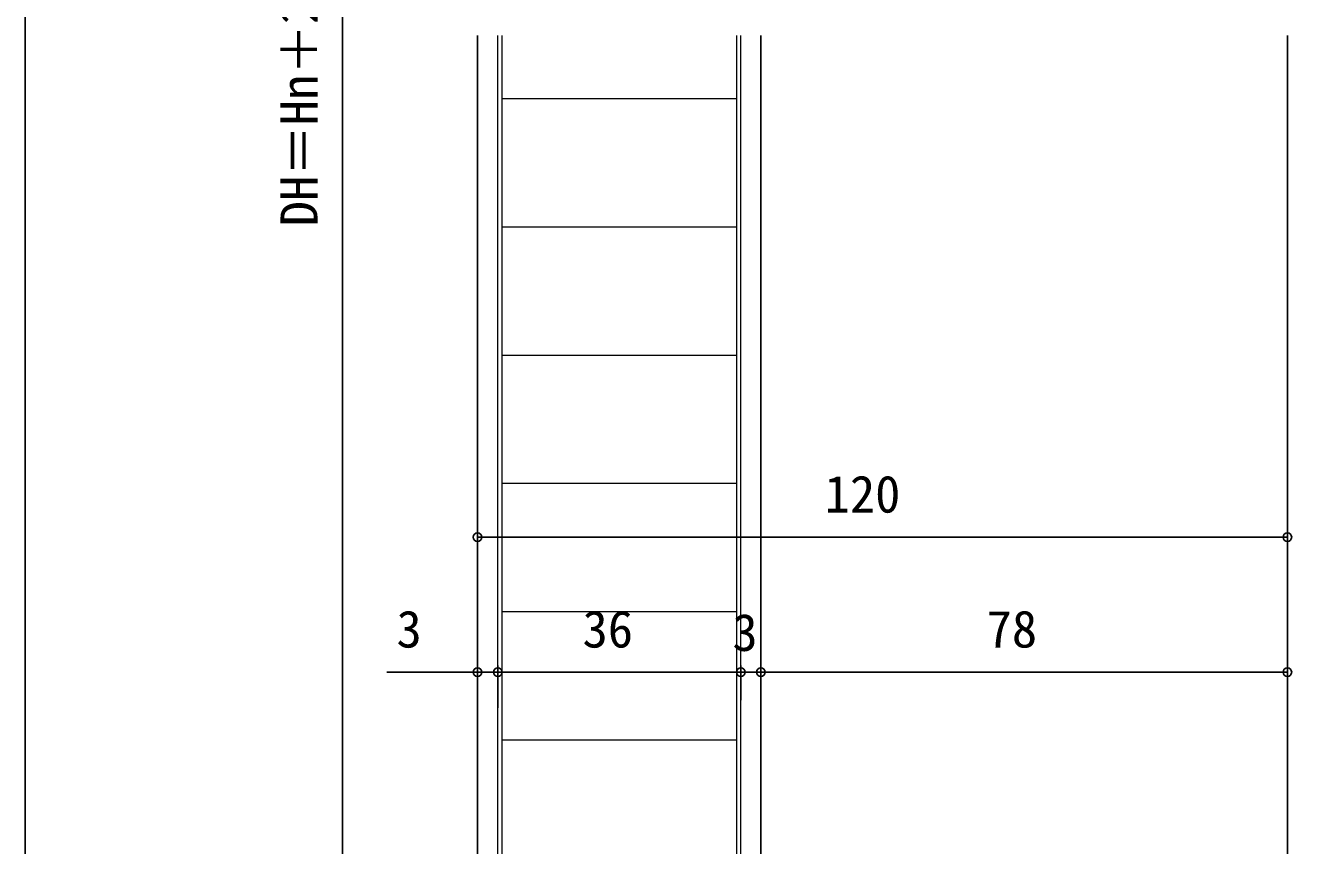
# Model space of a CAD drawing. Units: millimetres, scale not verified. Extents: x -437 to 438, y -281 to 279.
# Drawn here: x -436.8 to -249.2, y -159.6 to -38 of the extents above; entities that cross this region are included whole.
import ezdxf
from ezdxf.enums import TextEntityAlignment as Align

# ---------------------------------------------------------------- set-up
doc = ezdxf.new("R2010")
doc.units = ezdxf.units.MM
doc.header["$LTSCALE"] = 2
for name, color, linetype in [('0-4_YKK_12', 2, 'Continuous'), ('0-7_YKK_D', 6, 'Continuous'), ('0-8_YKK_ZWAK', 7, 'Continuous')]:
    doc.layers.add(name, color=color, linetype=linetype)
doc.layers.add('0-5_YKK_13', color=4, linetype='Continuous', lineweight=18)
doc.styles.add('ＭＳ ゴシック', font='')
doc.styles.get('ＭＳ ゴシック').set_extended_font_data('MS Gothic')

msp = doc.modelspace()

# ---------------------------------------------------------------- linework, layer by layer
at = {"layer": '0-4_YKK_12'}
for p, q in [((-369.8, -39.542), (-369.8, -202.908)), ((-327.8, -39.542), (-327.8, -171.408)), ((-249.8, -39.542), (-249.8, -173.908))]:
    msp.add_line(p, q, dxfattribs=at)
at = {"layer": '0-5_YKK_13'}
for p, q in [((-366.8, -177.908), (-366.8, -39.542)), ((-330.8, -177.908), (-330.8, -39.542)), ((-366.2, -48.91), (-331.4, -48.91)), ((-366.2, -67.91), (-331.4, -67.91)), ((-366.2, -86.91), (-331.4, -86.91)), ((-366.2, -105.91), (-331.4, -105.91)), ((-366.2, -124.91), (-331.4, -124.91)), ((-366.2, -143.91), (-331.4, -143.91))]:
    msp.add_line(p, q, dxfattribs=at)
for points in [[(-366.2, -39.542), (-366.2, -178.308), (-349.9, -178.308), (-349.9, -178.908), (-365.8, -178.908)], [(-331.4, -39.542), (-331.4, -178.308), (-347.7, -178.308)]]:
    msp.add_lwpolyline(points, dxfattribs=at)
at = {"layer": '0-7_YKK_D'}
for p, q in [((-389.8, 97.826), (-389.8, -173.908)), ((-369.8, -137.161), (-369.8, -112.91)), ((-369.8, -113.91), (-249.8, -113.91)), ((-249.8, -132.316), (-249.8, -112.91)), ((-369.8, -138.161), (-369.8, -132.91)), ((-366.8, -139.198), (-366.8, -132.91)), ((-366.8, -138.198), (-366.8, -132.91)), ((-330.8, -138.035), (-330.8, -132.91)), ((-330.8, -137.035), (-330.8, -132.91)), ((-327.8, -137.352), (-327.8, -132.91)), ((-327.8, -136.352), (-327.8, -132.91)), ((-249.8, -133.316), (-249.8, -132.91)), ((-369.8, -133.91), (-383.247, -133.91)), ((-366.8, -133.91), (-369.8, -133.91)), ((-366.8, -133.91), (-330.8, -133.91)), ((-366.8, -133.91), (-364.25, -133.91)), ((-330.8, -133.91), (-333.35, -133.91)), ((-330.8, -133.91), (-327.8, -133.91)), ((-327.8, -133.91), (-325.25, -133.91)), ((-327.8, -133.91), (-249.8, -133.91))]:
    msp.add_line(p, q, dxfattribs=at)
for centre in [(-369.8, -113.91), (-249.8, -113.91), (-369.8, -133.91), (-366.8, -133.91), (-366.8, -133.91), (-330.8, -133.91), (-330.8, -133.91), (-327.8, -133.91), (-327.8, -133.91), (-249.8, -133.91)]:
    msp.add_circle(centre, 0.637, dxfattribs=at)
at = {"layer": '0-8_YKK_ZWAK'}
msp.add_line((-436.8, 243.8), (-436.8, -281.2), dxfattribs=at)

# ---------------------------------------------------------------- texts
at = {"layer": '0-7_YKK_D', "style": 'ＭＳ ゴシック'}
msp.add_text('DH＝Hn＋20', height=5.499, rotation=90, dxfattribs=at).set_placement((-391.843, -67.828), align=Align.BOTTOM_LEFT)
for s, p in [('120', (-318.365, -111.91)), ('3', (-381.801, -131.91)), ('36', (-354.233, -131.91)), ('3', (-332.027, -132.41)), ('78', (-294.361, -131.91))]:
    msp.add_text(s, height=5.499, dxfattribs=at).set_placement(p, align=Align.BOTTOM_LEFT)

doc.saveas('drawing.dxf')
